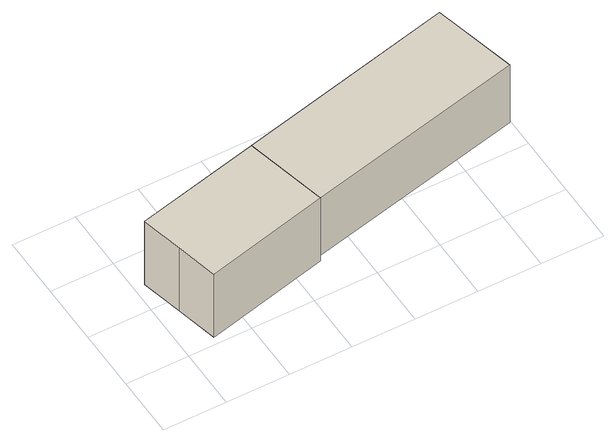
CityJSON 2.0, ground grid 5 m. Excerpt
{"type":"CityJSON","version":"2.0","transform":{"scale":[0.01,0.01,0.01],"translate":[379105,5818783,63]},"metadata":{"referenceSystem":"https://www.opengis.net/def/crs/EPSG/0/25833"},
"CityObjects":{
"building1":{"type":"Building","attributes":{"Gemeindeschluessel":"11000004","BezugspunktDach":"2200","function":"51009_1610","measuredHeight":6.71,"storeysAboveGround":0},"address":[{"country":"Germany","locality":"Berlin"}],"geometry":[{"type":"Solid","lod":"1","boundaries":[[[[0,1,2,3,4,5]],[[6,7,8,9,10,11]],[[6,11,5,4]],[[7,6,4,3]],[[8,7,3,2]],[[9,8,2,1]],[[10,9,1,0]],[[11,10,0,5]]]]}]},
"building2":{"type":"Building","attributes":{"Gemeindeschluessel":"11000004","BezugspunktDach":"2200","function":"31001_2540","measuredHeight":6.15,"storeysAboveGround":1},"address":[{"country":"Germany","locality":"Berlin","thoroughfareNumber":"145 (1)","thoroughfareName":"Heerstraße"}],"geometry":[{"type":"Solid","lod":"1","boundaries":[[[[2,12,13,14,4]],[[15,16,17,18,19]],[[15,19,4,14]],[[16,15,14,13]],[[17,16,13,12]],[[18,17,12,2]],[[19,18,2,4]]]]}]}
},
"vertices":[
[160,391,707],[237,58,707],[1222,292,707],[1145,621,707],[1068,950,707],[83,724,707],[1068,950,71],[1145,621,71],[1222,292,71],[237,58,71],[160,391,71],[83,724,71],
[2963,684,707],[2883,1017,707],[2802,1350,707],[2802,1350,127],[2883,1017,127],[2963,684,127],[1222,292,127],[1068,950,127]
]}
